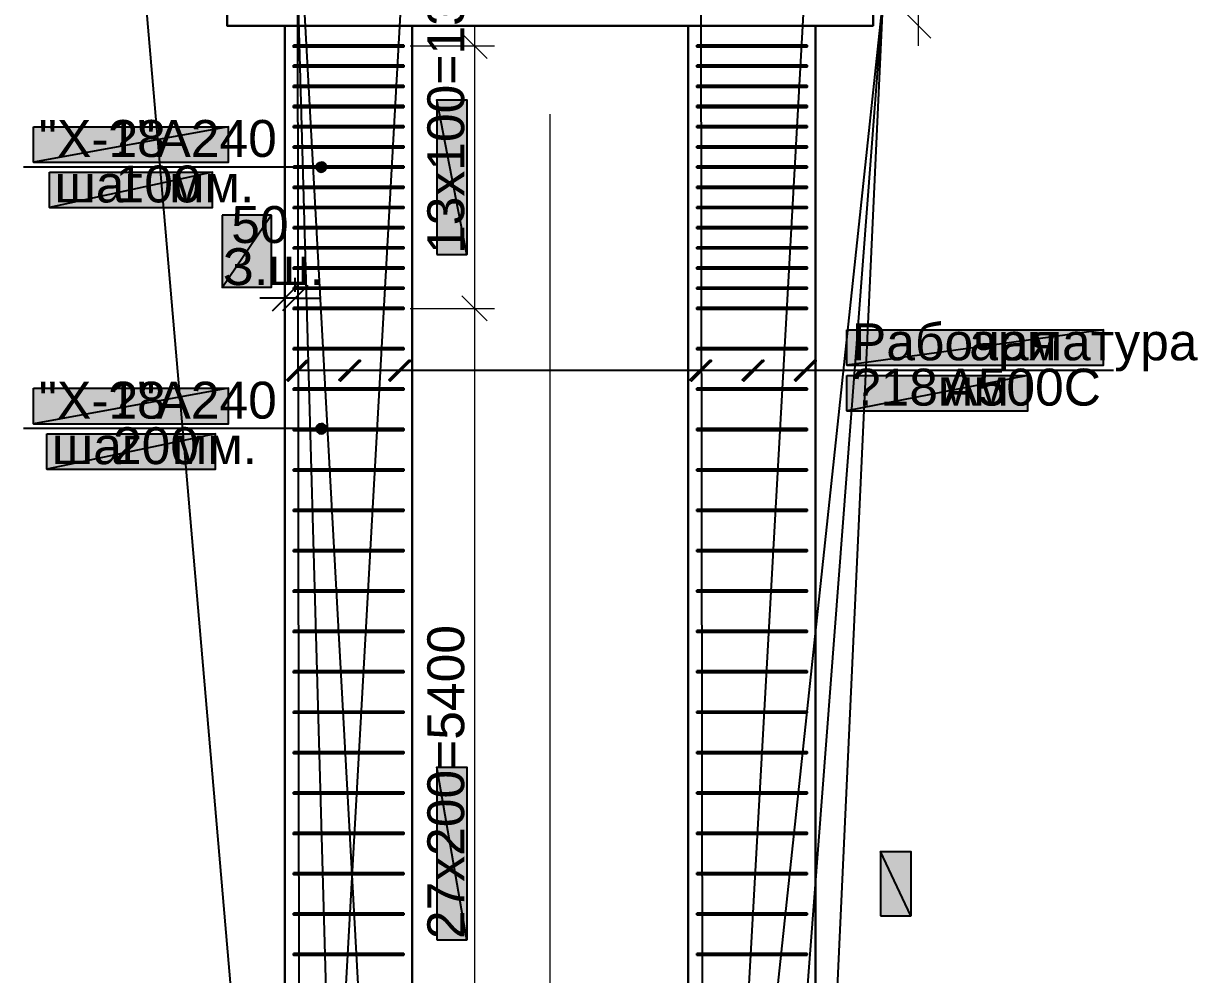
# Model space of a CAD drawing. Extents: x 0 to 430, y 0 to 297.
# Drawn here: x 147.3 to 263.6, y 145.8 to 240 of the extents above; entities that cross this region are included whole.
import ezdxf

# ---------------------------------------------------------------- set-up
doc = ezdxf.new("R2010")
doc.units = 0
doc.linetypes.add('TEYPDFCAD_CENTER', pattern=[20, 12, -3, 2, -3])
for name, color, linetype in [('PDF_ВЫНОСКИ', 7, 'Continuous'), ('PDF_ОСИ', 7, 'Continuous'), ('TEY_REVIEW_AXIS', 7, 'Continuous'), ('TEY_REVIEW_LEADER', 7, 'Continuous')]:
    doc.layers.add(name, color=color, linetype=linetype)
doc.styles.add('TEYPDFCAD_TEXT', font='arial.ttf')
doc.dimstyles.new('TEYPDFCAD_SCALE_1', dxfattribs={"dimtxt": 2.5, "dimasz": 2.5, "dimexe": 1.25, "dimexo": 0.75, "dimtad": 1, "dimdsep": 46, "dimtxsty": 'Standard', "dimcen": 0.09, "dimadec": 0, "dimazin": 0, "dimtfac": 1, "dimtofl": 0, "dimtmove": 0, "dimatfit": 3, "dimfxl": 1, "dimarcsym": 0})

# ---------------------------------------------------------------- blocks, each defined once
blk = doc.blocks.new('TEY_AXIS')
at = {"layer": 'PDF_ОСИ', "linetype": 'TEYPDFCAD_CENTER', "lineweight": 9}
blk.add_line((0, 0), (1, 0), dxfattribs=at)

msp = doc.modelspace()

# ---------------------------------------------------------------- hatches: boundary and pattern name
at = {"true_color": 0xffffff}
h = msp.add_hatch(color=0, dxfattribs=at)
h.paths.add_polyline_path([(188.24, 217.15), (191.22, 217.15), (188.24, 232.47)])
h.paths.add_polyline_path([(191.22, 217.15), (188.24, 232.47), (191.22, 232.47)])
h = msp.add_hatch(color=0, dxfattribs=at)
h.paths.add_polyline_path([(148.29, 229.81), (167.62, 229.81), (148.29, 226.31)])
h.paths.add_polyline_path([(167.62, 229.81), (148.29, 226.31), (167.62, 226.31)])
h = msp.add_hatch(color=7)
h.paths.add_polyline_path([(176.45, 226.17), (176.34, 226), (176.81, 225.81)])
h.paths.add_polyline_path([(176.34, 226), (176.81, 225.81), (176.3, 225.81)])
h.paths.add_polyline_path([(176.81, 225.81), (176.3, 225.81), (176.34, 225.62)])
h = msp.add_hatch(color=7)
h.paths.add_polyline_path([(176.34, 225.62), (176.45, 225.47), (176.81, 225.81)])
h.paths.add_polyline_path([(176.45, 225.47), (176.81, 225.81), (176.61, 225.36)])
h.paths.add_polyline_path([(176.81, 225.81), (176.61, 225.36), (176.81, 225.32)])
h = msp.add_hatch(color=7)
h.paths.add_polyline_path([(177, 226.27), (176.81, 226.31), (176.81, 225.81)])
h.paths.add_polyline_path([(176.81, 226.31), (176.81, 225.81), (176.61, 226.27)])
h.paths.add_polyline_path([(176.81, 225.81), (176.61, 226.27), (176.45, 226.17)])
h = msp.add_hatch(color=7)
h.paths.add_polyline_path([(177.29, 225.81), (177.27, 226), (176.81, 225.81)])
h.paths.add_polyline_path([(177.27, 226), (176.81, 225.81), (177.16, 226.17)])
h.paths.add_polyline_path([(176.81, 225.81), (177.16, 226.17), (177, 226.27)])
h = msp.add_hatch(color=7)
h.paths.add_polyline_path([(176.81, 225.32), (177, 225.36), (176.81, 225.81)])
h.paths.add_polyline_path([(177, 225.36), (176.81, 225.81), (177.16, 225.47)])
h.paths.add_polyline_path([(176.81, 225.81), (177.16, 225.47), (177.27, 225.62)])
for points in [[(177.27, 225.62), (177.29, 225.81), (176.81, 225.81)], [(177.27, 199.71), (177.29, 199.9), (176.81, 199.9)]]:
    msp.add_hatch(color=7).paths.add_polyline_path(points)
h = msp.add_hatch(color=0, dxfattribs=at)
h.paths.add_polyline_path([(149.88, 225.32), (166.03, 225.32), (149.88, 221.81)])
h.paths.add_polyline_path([(166.03, 225.32), (149.88, 221.81), (166.03, 221.81)])
h = msp.add_hatch(color=0, dxfattribs=at)
h.paths.add_polyline_path([(166.98, 221.04), (166.98, 213.87), (171.85, 221.04)])
h.paths.add_polyline_path([(166.98, 213.87), (171.85, 221.04), (171.85, 213.87)])
h = msp.add_hatch(color=0, dxfattribs=at)
h.paths.add_polyline_path([(228.88, 209.68), (254.3, 209.68), (228.88, 206.18)])
h.paths.add_polyline_path([(254.3, 209.68), (228.88, 206.18), (254.3, 206.18)])
h = msp.add_hatch(color=7)
h.paths.add_polyline_path([(175.39, 206.73), (175.54, 206.61), (173.38, 204.75)])
h.paths.add_polyline_path([(175.54, 206.61), (173.38, 204.75), (173.52, 204.6)])
h = msp.add_hatch(color=7)
h.paths.add_polyline_path([(180.57, 206.73), (180.7, 206.61), (178.56, 204.75)])
h.paths.add_polyline_path([(180.7, 206.61), (178.56, 204.75), (178.71, 204.6)])
h = msp.add_hatch(color=7)
h.paths.add_polyline_path([(185.5, 206.73), (185.65, 206.61), (183.51, 204.75)])
h.paths.add_polyline_path([(185.65, 206.61), (183.51, 204.75), (183.64, 204.6)])
h = msp.add_hatch(color=7)
h.paths.add_polyline_path([(215.35, 206.73), (215.48, 206.61), (213.34, 204.75)])
h.paths.add_polyline_path([(215.48, 206.61), (213.34, 204.75), (213.49, 204.6)])
h = msp.add_hatch(color=7)
h.paths.add_polyline_path([(220.54, 206.73), (220.66, 206.61), (218.52, 204.75)])
h.paths.add_polyline_path([(220.66, 206.61), (218.52, 204.75), (218.67, 204.6)])
h = msp.add_hatch(color=7)
h.paths.add_polyline_path([(225.7, 206.73), (225.85, 206.61), (223.71, 204.75)])
h.paths.add_polyline_path([(225.85, 206.61), (223.71, 204.75), (223.84, 204.6)])
h = msp.add_hatch(color=0, dxfattribs=at)
h.paths.add_polyline_path([(228.88, 205.17), (246.82, 205.17), (228.88, 201.68)])
h.paths.add_polyline_path([(246.82, 205.17), (228.88, 201.68), (246.82, 201.68)])
h = msp.add_hatch(color=0, dxfattribs=at)
h.paths.add_polyline_path([(148.29, 203.9), (167.62, 203.9), (148.29, 200.38)])
h.paths.add_polyline_path([(167.62, 203.9), (148.29, 200.38), (167.62, 200.38)])
h = msp.add_hatch(color=7)
h.paths.add_polyline_path([(176.45, 200.24), (176.34, 200.09), (176.81, 199.9)])
h.paths.add_polyline_path([(176.34, 200.09), (176.81, 199.9), (176.3, 199.9)])
h.paths.add_polyline_path([(176.81, 199.9), (176.3, 199.9), (176.34, 199.71)])
h = msp.add_hatch(color=7)
h.paths.add_polyline_path([(177, 200.36), (176.81, 200.38), (176.81, 199.9)])
h.paths.add_polyline_path([(176.81, 200.38), (176.81, 199.9), (176.61, 200.36)])
h.paths.add_polyline_path([(176.81, 199.9), (176.61, 200.36), (176.45, 200.24)])
h = msp.add_hatch(color=7)
h.paths.add_polyline_path([(177.29, 199.9), (177.27, 200.09), (176.81, 199.9)])
h.paths.add_polyline_path([(177.27, 200.09), (176.81, 199.9), (177.16, 200.24)])
h.paths.add_polyline_path([(176.81, 199.9), (177.16, 200.24), (177, 200.36)])
h = msp.add_hatch(color=0, dxfattribs=at)
h.paths.add_polyline_path([(149.61, 199.39), (166.31, 199.39), (149.61, 195.9)])
h.paths.add_polyline_path([(166.31, 199.39), (149.61, 195.9), (166.31, 195.9)])
h = msp.add_hatch(color=7)
h.paths.add_polyline_path([(176.34, 199.71), (176.45, 199.54), (176.81, 199.9)])
h.paths.add_polyline_path([(176.45, 199.54), (176.81, 199.9), (176.61, 199.43)])
h.paths.add_polyline_path([(176.81, 199.9), (176.61, 199.43), (176.81, 199.39)])
h = msp.add_hatch(color=7)
h.paths.add_polyline_path([(176.81, 199.39), (177, 199.43), (176.81, 199.9)])
h.paths.add_polyline_path([(177, 199.43), (176.81, 199.9), (177.16, 199.54)])
h.paths.add_polyline_path([(176.81, 199.9), (177.16, 199.54), (177.27, 199.71)])
h = msp.add_hatch(color=0, dxfattribs=at)
h.paths.add_polyline_path([(188.24, 149.25), (191.22, 149.25), (188.24, 166.37)])
h.paths.add_polyline_path([(191.22, 149.25), (188.24, 166.37), (191.22, 166.37)])
h = msp.add_hatch(color=0, dxfattribs=at)
h.paths.add_polyline_path([(232.22, 151.62), (235.23, 151.62), (232.22, 158.01)])
h.paths.add_polyline_path([(235.23, 151.62), (232.22, 158.01), (235.23, 158.01)])

# ---------------------------------------------------------------- linework, layer by layer
at = {"color": 7, "lineweight": 5}
for p, q in [((237.21, 238.57), (234.72, 241.07)), ((234.72, 241.07), (237.21, 238.57)), ((193.23, 236.56), (190.73, 239.06)), ((185.61, 237.81), (193.97, 237.81)), ((190.73, 213.06), (193.23, 210.57)), ((193.23, 210.57), (190.73, 213.06)), ((185.61, 211.81), (193.97, 211.81)), ((185.61, 211.81), (193.97, 211.81))]:
    msp.add_line(p, q, dxfattribs=at)
at = {"color": 0, "lineweight": 0, "true_color": 0xffffff}
for p, q in [((148.29, 226.31), (167.62, 226.31)), ((149.88, 221.81), (166.03, 221.81)), ((228.88, 201.68), (246.82, 201.68)), ((148.29, 200.38), (167.62, 200.38)), ((149.61, 195.9), (166.31, 195.9))]:
    msp.add_line(p, q, dxfattribs=at)
at = {"color": 7, "lineweight": 25}
for p, q in [((171.96, 211.58), (174.46, 214.08)), ((175.47, 214.08), (172.97, 211.58)), ((173.21, 213.47), (173.21, 214.84)), ((174.22, 213.47), (174.22, 214.84)), ((173.21, 212.83), (170.71, 212.83)), ((174.22, 212.83), (173.21, 212.83)), ((174.22, 212.83), (176.72, 212.83))]:
    msp.add_line(p, q, dxfattribs=at)
at = {"color": 0, "true_color": 0xffffff}
for points in [[(188.24, 217.15), (191.22, 217.15), (188.24, 232.47)], [(191.22, 217.15), (188.24, 232.47), (191.22, 232.47)], [(148.29, 229.81), (167.62, 229.81), (148.29, 226.31)], [(167.62, 229.81), (148.29, 226.31), (167.62, 226.31)], [(149.88, 225.32), (166.03, 225.32), (149.88, 221.81)], [(166.03, 225.32), (149.88, 221.81), (166.03, 221.81)], [(166.98, 221.04), (166.98, 213.87), (171.85, 221.04)], [(166.98, 213.87), (171.85, 221.04), (171.85, 213.87)], [(228.88, 209.68), (254.3, 209.68), (228.88, 206.18)], [(254.3, 209.68), (228.88, 206.18), (254.3, 206.18)], [(228.88, 205.17), (246.82, 205.17), (228.88, 201.68)], [(246.82, 205.17), (228.88, 201.68), (246.82, 201.68)], [(148.29, 203.9), (167.62, 203.9), (148.29, 200.38)], [(167.62, 203.9), (148.29, 200.38), (167.62, 200.38)], [(149.61, 199.39), (166.31, 199.39), (149.61, 195.9)], [(166.31, 199.39), (149.61, 195.9), (166.31, 195.9)], [(188.24, 149.25), (191.22, 149.25), (188.24, 166.37)], [(191.22, 149.25), (188.24, 166.37), (191.22, 166.37)], [(232.22, 151.62), (235.23, 151.62), (232.22, 158.01)], [(235.23, 151.62), (232.22, 158.01), (235.23, 158.01)]]:
    msp.add_lwpolyline(points, close=True, dxfattribs=at)
at = {"color": 7}
for points in [[(176.34, 226), (176.81, 225.81), (176.3, 225.81)], [(176.81, 225.81), (176.3, 225.81), (176.34, 225.62)], [(176.45, 226.17), (176.34, 226), (176.81, 225.81)], [(176.34, 225.62), (176.45, 225.47), (176.81, 225.81)], [(176.81, 225.81), (176.61, 226.27), (176.45, 226.17)], [(176.45, 225.47), (176.81, 225.81), (176.61, 225.36)], [(176.81, 226.31), (176.81, 225.81), (176.61, 226.27)], [(176.81, 225.81), (176.61, 225.36), (176.81, 225.32)], [(177, 226.27), (176.81, 226.31), (176.81, 225.81)], [(176.81, 225.81), (177.16, 226.17), (177, 226.27)], [(177.27, 226), (176.81, 225.81), (177.16, 226.17)], [(177.29, 225.81), (177.27, 226), (176.81, 225.81)], [(176.81, 225.32), (177, 225.36), (176.81, 225.81)], [(177, 225.36), (176.81, 225.81), (177.16, 225.47)], [(176.81, 225.81), (177.16, 225.47), (177.27, 225.62)], [(177.27, 225.62), (177.29, 225.81), (176.81, 225.81)], [(175.39, 206.73), (175.54, 206.61), (173.38, 204.75)], [(175.54, 206.61), (173.38, 204.75), (173.52, 204.6)], [(180.57, 206.73), (180.7, 206.61), (178.56, 204.75)], [(180.7, 206.61), (178.56, 204.75), (178.71, 204.6)], [(185.5, 206.73), (185.65, 206.61), (183.51, 204.75)], [(185.65, 206.61), (183.51, 204.75), (183.64, 204.6)], [(215.35, 206.73), (215.48, 206.61), (213.34, 204.75)], [(215.48, 206.61), (213.34, 204.75), (213.49, 204.6)], [(220.54, 206.73), (220.66, 206.61), (218.52, 204.75)], [(220.66, 206.61), (218.52, 204.75), (218.67, 204.6)], [(225.7, 206.73), (225.85, 206.61), (223.71, 204.75)], [(225.85, 206.61), (223.71, 204.75), (223.84, 204.6)], [(176.34, 200.09), (176.81, 199.9), (176.3, 199.9)], [(176.45, 200.24), (176.34, 200.09), (176.81, 199.9)], [(176.81, 199.9), (176.61, 200.36), (176.45, 200.24)], [(176.81, 200.38), (176.81, 199.9), (176.61, 200.36)], [(177, 200.36), (176.81, 200.38), (176.81, 199.9)], [(176.81, 199.9), (177.16, 200.24), (177, 200.36)], [(177.27, 200.09), (176.81, 199.9), (177.16, 200.24)], [(177.29, 199.9), (177.27, 200.09), (176.81, 199.9)], [(176.81, 199.9), (176.3, 199.9), (176.34, 199.71)], [(176.34, 199.71), (176.45, 199.54), (176.81, 199.9)], [(176.45, 199.54), (176.81, 199.9), (176.61, 199.43)], [(176.81, 199.9), (176.61, 199.43), (176.81, 199.39)], [(176.81, 199.39), (177, 199.43), (176.81, 199.9)], [(177, 199.43), (176.81, 199.9), (177.16, 199.54)], [(176.81, 199.9), (177.16, 199.54), (177.27, 199.71)], [(177.27, 199.71), (177.29, 199.9), (176.81, 199.9)]]:
    msp.add_lwpolyline(points, close=True, dxfattribs=at)
at = {"layer": 'TEY_REVIEW_AXIS', "lineweight": 30}
for p, q in [((173.21, 239.82), (173.21, 69.81)), ((185.82, 239.82), (185.82, 69.81)), ((213.17, 239.82), (213.17, 69.81)), ((225.78, 69.81), (225.78, 239.82))]:
    msp.add_line(p, q, dxfattribs=at)
at = {"layer": 'TEY_REVIEW_AXIS', "color": 7, "lineweight": 5}
for p, q in [((191.98, 239.82), (191.98, 209.8)), ((191.98, 213.8), (191.98, 101.81))]:
    msp.add_line(p, q, dxfattribs=at)
at = {"layer": 'TEY_REVIEW_AXIS', "color": 7, "lineweight": 25}
for p, q in [((168.61, 225.81), (147.3, 225.81)), ((174.46, 205.68), (227.88, 205.68)), ((179.64, 205.68), (227.88, 205.68)), ((184.57, 205.68), (227.88, 205.68)), ((227.88, 205.68), (255.29, 205.68)), ((168.61, 199.9), (147.3, 199.9))]:
    msp.add_line(p, q, dxfattribs=at)
at = {"layer": 'TEY_REVIEW_AXIS', "color": 0, "lineweight": 0, "true_color": 0xffffff}
msp.add_line((228.88, 206.18), (254.3, 206.18), dxfattribs=at)
at = {"layer": 'TEY_REVIEW_AXIS', "lineweight": 30}
msp.add_lwpolyline([(167.47, 249.81), (231.48, 249.81), (231.48, 239.82), (167.47, 239.82)], close=True, dxfattribs=at)
at = {"layer": 'TEY_REVIEW_LEADER', "color": 7, "lineweight": 5}
msp.add_line((235.97, 237.81), (235.97, 251.82), dxfattribs=at)
at = {"layer": 'TEY_REVIEW_LEADER', "color": 7, "lineweight": 25}
for p, q in [((176.81, 225.81), (168.61, 225.81)), ((214.42, 205.68), (227.88, 205.68)), ((219.6, 205.68), (227.88, 205.68)), ((224.77, 205.68), (227.88, 205.68)), ((176.81, 199.9), (168.61, 199.9))]:
    msp.add_line(p, q, dxfattribs=at)
at = {"layer": 'TEY_REVIEW_LEADER', "lineweight": 30}
for points in [[(174.05, 237.89), (184.98, 237.89), (184.98, 237.72), (174.05, 237.72)], [(214.02, 237.89), (224.94, 237.89), (224.94, 237.72), (214.02, 237.72)], [(174.05, 235.9), (184.98, 235.9), (184.98, 235.73), (174.05, 235.73)], [(214.02, 235.9), (224.94, 235.9), (224.94, 235.73), (214.02, 235.73)], [(174.05, 233.89), (184.98, 233.89), (184.98, 233.72), (174.05, 233.72)], [(214.02, 233.89), (224.94, 233.89), (224.94, 233.72), (214.02, 233.72)], [(174.05, 231.9), (184.98, 231.9), (184.98, 231.73), (174.05, 231.73)], [(214.02, 231.9), (224.94, 231.9), (224.94, 231.73), (214.02, 231.73)], [(174.05, 229.89), (184.98, 229.89), (184.98, 229.74), (174.05, 229.74)], [(214.02, 229.89), (224.94, 229.89), (224.94, 229.74), (214.02, 229.74)], [(174.05, 227.9), (184.98, 227.9), (184.98, 227.73), (174.05, 227.73)], [(214.02, 227.9), (224.94, 227.9), (224.94, 227.73), (214.02, 227.73)], [(174.05, 225.89), (184.98, 225.89), (184.98, 225.74), (174.05, 225.74)], [(214.02, 225.89), (224.94, 225.89), (224.94, 225.74), (214.02, 225.74)], [(174.05, 223.9), (184.98, 223.9), (184.98, 223.73), (174.05, 223.73)], [(214.02, 223.9), (224.94, 223.9), (224.94, 223.73), (214.02, 223.73)], [(174.05, 221.89), (184.98, 221.89), (184.98, 221.74), (174.05, 221.74)], [(214.02, 221.89), (224.94, 221.89), (224.94, 221.74), (214.02, 221.74)], [(174.05, 219.9), (184.98, 219.9), (184.98, 219.73), (174.05, 219.73)], [(214.02, 219.9), (224.94, 219.9), (224.94, 219.73), (214.02, 219.73)], [(174.05, 217.89), (184.98, 217.89), (184.98, 217.74), (174.05, 217.74)], [(214.02, 217.89), (224.94, 217.89), (224.94, 217.74), (214.02, 217.74)], [(174.05, 215.9), (184.98, 215.9), (184.98, 215.73), (174.05, 215.73)], [(214.02, 215.9), (224.94, 215.9), (224.94, 215.73), (214.02, 215.73)], [(174.05, 213.89), (184.98, 213.89), (184.98, 213.74), (174.05, 213.74)], [(214.02, 213.89), (224.94, 213.89), (224.94, 213.74), (214.02, 213.74)], [(174.05, 211.9), (184.98, 211.9), (184.98, 211.73), (174.05, 211.73)], [(214.02, 211.9), (224.94, 211.9), (224.94, 211.73), (214.02, 211.73)], [(174.05, 207.9), (184.98, 207.9), (184.98, 207.73), (174.05, 207.73)], [(214.02, 207.9), (224.94, 207.9), (224.94, 207.73), (214.02, 207.73)], [(174.05, 203.9), (184.98, 203.9), (184.98, 203.73), (174.05, 203.73)], [(214.02, 203.9), (224.94, 203.9), (224.94, 203.73), (214.02, 203.73)], [(174.05, 199.9), (184.98, 199.9), (184.98, 199.73), (174.05, 199.73)], [(214.02, 199.9), (224.94, 199.9), (224.94, 199.73), (214.02, 199.73)], [(174.05, 195.9), (184.98, 195.9), (184.98, 195.73), (174.05, 195.73)], [(214.02, 195.9), (224.94, 195.9), (224.94, 195.73), (214.02, 195.73)], [(174.05, 191.9), (184.98, 191.9), (184.98, 191.73), (174.05, 191.73)], [(214.02, 191.9), (224.94, 191.9), (224.94, 191.73), (214.02, 191.73)], [(174.05, 187.9), (184.98, 187.9), (184.98, 187.73), (174.05, 187.73)], [(214.02, 187.9), (224.94, 187.9), (224.94, 187.73), (214.02, 187.73)], [(174.05, 183.9), (184.98, 183.9), (184.98, 183.73), (174.05, 183.73)], [(214.02, 183.9), (224.94, 183.9), (224.94, 183.73), (214.02, 183.73)], [(174.05, 179.9), (184.98, 179.9), (184.98, 179.73), (174.05, 179.73)], [(214.02, 179.9), (224.94, 179.9), (224.94, 179.73), (214.02, 179.73)], [(174.05, 175.9), (184.98, 175.9), (184.98, 175.73), (174.05, 175.73)], [(214.02, 175.9), (224.94, 175.9), (224.94, 175.73), (214.02, 175.73)], [(174.05, 171.89), (184.98, 171.89), (184.98, 171.73), (174.05, 171.73)], [(214.02, 171.89), (224.94, 171.89), (224.94, 171.73), (214.02, 171.73)], [(174.05, 167.89), (184.98, 167.89), (184.98, 167.72), (174.05, 167.72)], [(214.02, 167.89), (224.94, 167.89), (224.94, 167.72), (214.02, 167.72)], [(174.05, 163.89), (184.98, 163.89), (184.98, 163.72), (174.05, 163.72)], [(214.02, 163.89), (224.94, 163.89), (224.94, 163.72), (214.02, 163.72)], [(174.05, 159.89), (184.98, 159.89), (184.98, 159.72), (174.05, 159.72)], [(214.02, 159.89), (224.94, 159.89), (224.94, 159.72), (214.02, 159.72)], [(174.05, 155.89), (184.98, 155.89), (184.98, 155.74), (174.05, 155.74)], [(214.02, 155.89), (224.94, 155.89), (224.94, 155.74), (214.02, 155.74)], [(174.05, 151.89), (184.98, 151.89), (184.98, 151.74), (174.05, 151.74)], [(214.02, 151.89), (224.94, 151.89), (224.94, 151.74), (214.02, 151.74)], [(174.05, 147.89), (184.98, 147.89), (184.98, 147.74), (174.05, 147.74)], [(214.02, 147.89), (224.94, 147.89), (224.94, 147.74), (214.02, 147.74)]]:
    msp.add_lwpolyline(points, close=True, dxfattribs=at)

# ---------------------------------------------------------------- block references
at = {"layer": 'PDF_ОСИ', "xscale": 220.4085, "rotation": 90}
msp.add_blockref('TEY_AXIS', (199.47, 52.9), dxfattribs=at)

# ---------------------------------------------------------------- texts
at = {"color": 7, "style": 'TEYPDFCAD_TEXT'}
for s, p in [('\ue7128', (155.71, 226.82)), ('100', (156.42, 222.31)), ('шаг', (150.37, 222.31)), ('А500С', (238.44, 202.18)), ('\ue7128', (155.71, 200.89)), ('200', (156.16, 196.38)), ('шаг', (150.11, 196.38))]:
    msp.add_text(s, height=3.658, dxfattribs=at).set_placement(p)
at = {"layer": 'TEY_REVIEW_LEADER', "color": 7, "style": 'TEYPDFCAD_TEXT'}
for s, p in [('13х100=1300', (190.97, 217.21)), ('27х200=5400', (190.97, 149.33))]:
    msp.add_text(s, height=3.6583, rotation=90, dxfattribs=at).set_placement(p)
for s, p in [('"Х-1"', (148.8, 226.82)), ('А240', (160.47, 226.82)), ('мм.', (161.72, 222.31)), ('50', (167.89, 218.29)), ('З.ш.', (167.05, 214.12)), ('Рабочая', (229.38, 206.67)), ('арматура', (241.01, 206.67)), ('\ue71218мм', (229.38, 202.18)), ('"Х-1"', (148.8, 200.89)), ('А240', (160.47, 200.89)), ('мм.', (162, 196.38))]:
    msp.add_text(s, height=3.658, dxfattribs=at).set_placement(p)

# ---------------------------------------------------------------- leaders
at = {"layer": 'PDF_ВЫНОСКИ', "lineweight": 9, "annotation_type": 0, "has_hookline": 1, "hookline_direction": 0}
for points in [[(184.57, 70.82), (173.93, 263.29), (176.43, 263.29)], [(179.39, 70.82), (173.93, 263.29), (176.43, 263.29)], [(174.22, 70.82), (158.81, 249.53), (161.31, 249.53)], [(174.46, 244.62), (174.69, 63.82), (177.19, 63.82)], [(184.81, 244.62), (174.69, 63.82), (177.19, 63.82)], [(214.42, 244.73), (214.65, 63.82), (217.15, 63.82)], [(224.77, 244.73), (214.65, 63.82), (217.15, 63.82)], [(214.19, 70.82), (232.47, 242.49), (234.97, 242.49)], [(219.35, 70.82), (232.47, 242.49), (234.97, 242.49)], [(224.54, 70.82), (232.47, 242.49), (234.97, 242.49)]]:
    msp.add_leader(points, dimstyle='TEYPDFCAD_SCALE_1', dxfattribs=at)

doc.saveas('drawing.dxf')
